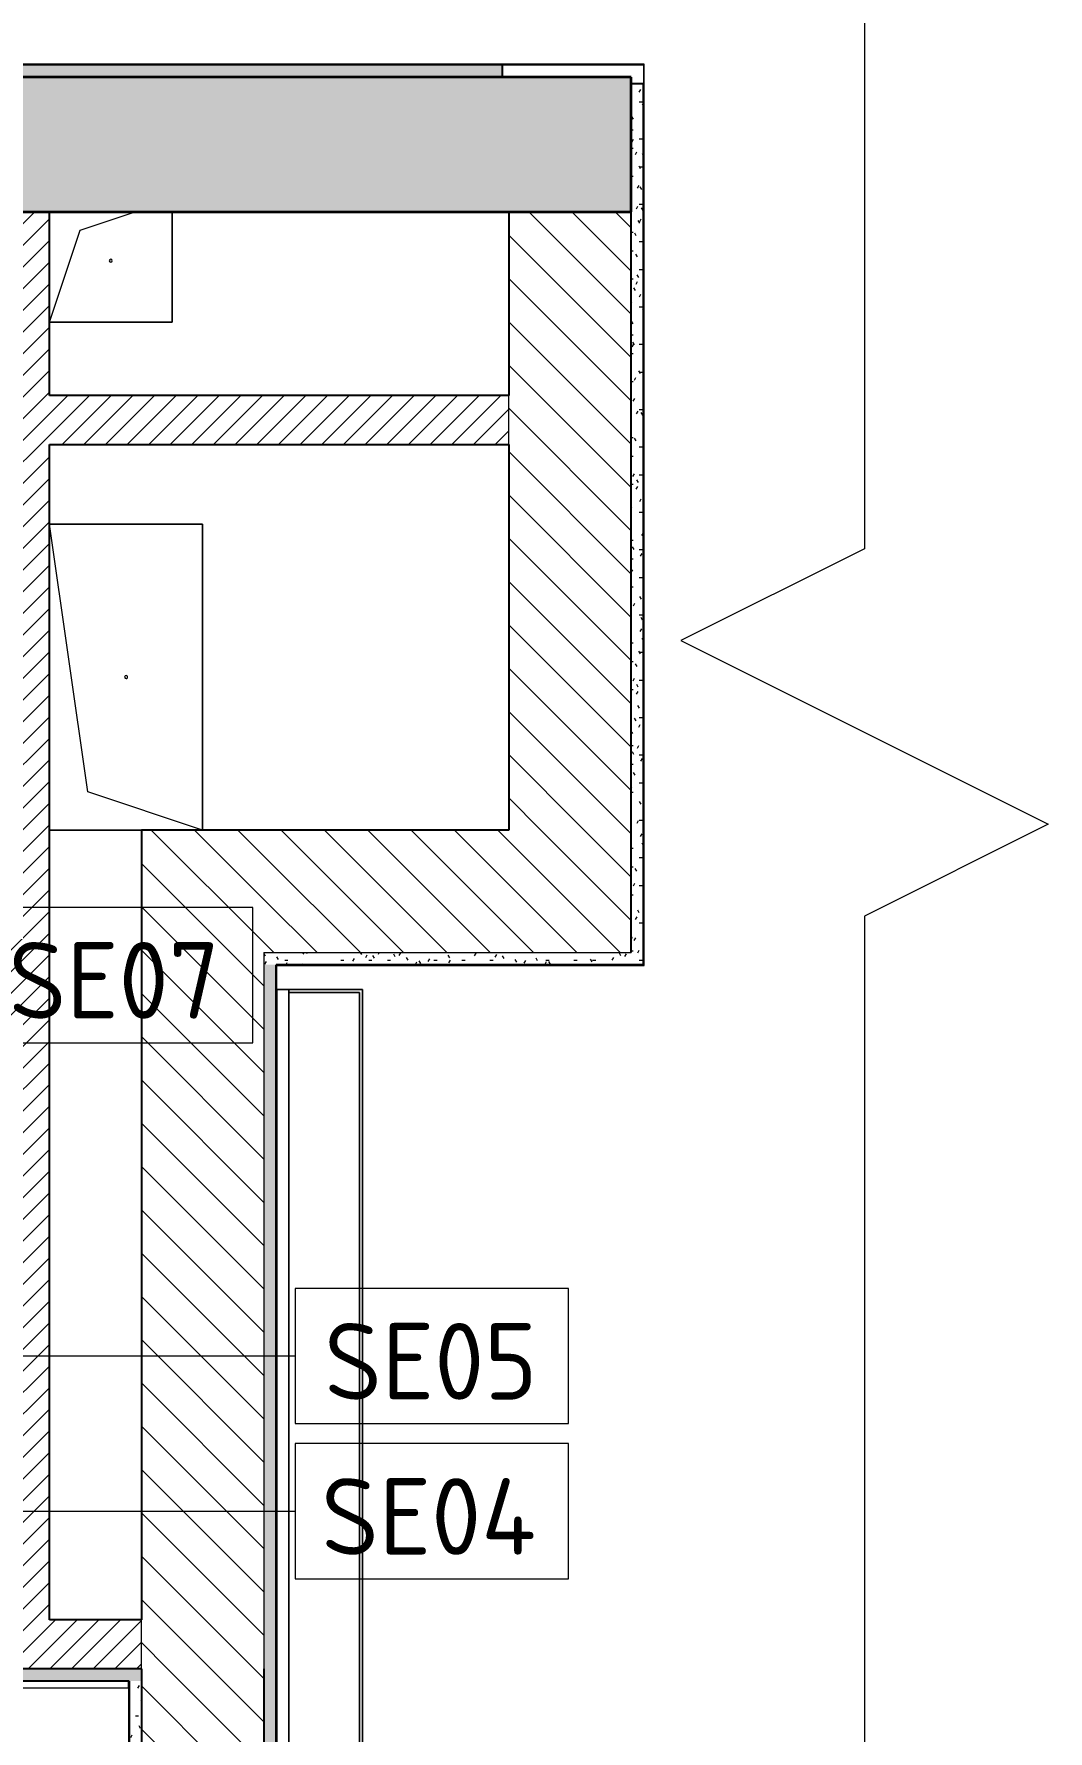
# Model space of a CAD drawing. Header units: millimetres. Extents: x 3991 to 282775, y -8553 to 29560.
# Drawn here: x 8734 to 10391, y 23048 to 25821 of the extents above; entities that cross this region are included whole.
import ezdxf

# ---------------------------------------------------------------- set-up
doc = ezdxf.new("R2010")
doc.units = ezdxf.units.MM
for name, color, linetype, lineweight in [('A-DETL-GENF', 7, 'Continuous', 9), ('A-GENM', 7, 'Continuous', 9), ('A-WALL', 7, 'Continuous', 9), ('I-FURN', 7, 'Continuous', 9), ('I-WALL', 7, 'Continuous', 9), ('P-SANR-FIXT-IDEN', 7, 'Continuous', 9)]:
    doc.layers.add(name, color=color, linetype=linetype, lineweight=lineweight)
for name, color, linetype, lineweight, true_color in [('A-WALL-1', 7, 'Continuous', 25, 0x3c3c3c), ('A-WALL-2', 7, 'Continuous', 35, 0x3c3c3c), ('A-WALL-FNSH-1', 7, 'Continuous', 15, 0x3c3c3c)]:
    doc.layers.add(name, color=color, linetype=linetype, lineweight=lineweight, true_color=true_color)
doc.styles.add('GOST Common_1', font='GOST_Common.ttf', dxfattribs={"height": 125})
pattern_1 = [(45, (0, 0), (-17.67767, 17.67767), [])]
pattern_2 = [(135, (0, 0), (-35.35534, -35.35534), [])]
pattern_3 = [(0, (0, 0), (60.96, 15.24), [5.029, -40.691, 5.029, -40.691, -243.84]), (0, (0, 0), (60.96, 15.24), [-91.44, 5.029, -86.411, 5.029, -40.691, -106.68]), (0, (0, 0), (60.96, 15.24), [-228.6, 5.029, -25.451, 5.029, -71.171]), (120, (22.86, 7.62), (-43.678227, 45.172909), [5.029, -40.691, 5.029, -40.691, -243.84]), (120, (22.86, 7.62), (-43.678227, 45.172909), [-91.44, 5.029, -86.411, 5.029, -40.691, -106.68]), (120, (22.86, 7.62), (-43.678227, 45.172909), [-228.6, 5.029, -25.451, 5.029, -71.171]), (240, (30.48, 38.1), (-17.281773, -60.412909), [5.029, -40.691, 5.029, -40.691, -243.84]), (240, (30.48, 38.1), (-17.281773, -60.412909), [-91.44, 5.029, -86.411, 5.029, -40.691, -106.68]), (240, (30.48, 38.1), (-17.281773, -60.412909), [-228.6, 5.029, -25.451, 5.029, -71.171])]

# ---------------------------------------------------------------- blocks, each defined once
blk = doc.blocks.new('GM_Отверстие прямоугольное _в плите_ - Отверстие-21608348-Фрагмент 1_1')
at = {"layer": 'A-GENM'}
for p, q in [((-250, -25), (-250, 125)), ((-250, 125), (-250, -25)), ((-187.5, 62.5), (250, 125)), ((250, 125), (250, -125)), ((250, -125), (250, 125)), ((-250, -125), (-187.5, 62.5)), ((250, -125), (-250, -125)), ((-250, -125), (250, -125))]:
    blk.add_line(p, q, dxfattribs=at)
for start, end in [(360, 180), (180, 360)]:
    blk.add_arc((0, 0), 2.5, start, end, dxfattribs=at)
blk = doc.blocks.new('GM_Отверстие прямоугольное _в плите_ - Отверстие-21604341-Фрагмент 1_1')
at = {"layer": 'A-GENM'}
for p, q in [((-50, 50), (40, 80)), ((100, 80), (100, -100)), ((100, -100), (100, 80)), ((-100, -100), (-50, 50)), ((100, -100), (-100, -100)), ((-100, -100), (100, -100))]:
    blk.add_line(p, q, dxfattribs=at)
for start, end in [(360, 180), (180, 360)]:
    blk.add_arc((0, 0), 2.5, start, end, dxfattribs=at)
blk = doc.blocks.new('Бизиборд лего 2 - бизиборд 1_21б-32005728-Фрагмент 1_1')
at = {"layer": 'I-FURN'}
for p, q in [((1000, 140), (-1000, 140)), ((-1000, 140), (-1000, 20)), ((-1000, 20), (-1000, 140)), ((-1000, 140), (1000, 140)), ((1000, 140), (-1000, 140)), ((-1000, 140), (-1000, 20)), ((-1000, 20), (-1000, 140)), ((-1000, 140), (1000, 140)), ((1000, 20), (1000, 140)), ((1000, 140), (1000, 20)), ((1000, 20), (1000, 140)), ((1000, 140), (1000, 20)), ((-995, 20), (-995, 135)), ((-995, 135), (995, 135)), ((995, 135), (-995, 135)), ((-995, 135), (-995, 20)), ((995, 135), (995, 20)), ((995, 20), (995, 135)), ((-1000, 20), (-995, 20)), ((-995, 20), (-1000, 20)), ((-1000, 20), (-995, 20)), ((-995, 20), (-1000, 20)), ((1000, 20), (-1000, 20)), ((-1000, 20), (-1000, 0)), ((-1000, 0), (-1000, 20)), ((-1000, 20), (995, 20)), ((-1000, 0), (1000, 0)), ((1000, 0), (-1000, 0)), ((-995, 20), (995, 20)), ((995, 20), (-995, 20)), ((995, 20), (1000, 20)), ((1000, 20), (995, 20)), ((995, 20), (1000, 20)), ((1000, 20), (995, 20)), ((995, 20), (1000, 20)), ((1000, 0), (1000, 20)), ((1000, 20), (1000, 0))]:
    blk.add_line(p, q, dxfattribs=at)
blk = doc.blocks.new('DET_L_Линия разрыва - М100-30581332-Фрагмент 1_1')
at = {"layer": 'A-DETL-GENF'}
for p, q in [((2700, -300), (3000, 300)), ((3000, 300), (3150, 0)), ((0, 0), (2550, 0)), ((2550, 0), (2700, -300)), ((3150, 0), (5700, 0))]:
    blk.add_line(p, q, dxfattribs=at)
blk = doc.blocks.new('М_сантехническая_рамка1 - В рамке-30590747-Фрагмент 1_1')
at = {"layer": 'P-SANR-FIXT-IDEN'}
for p, q in [((4.293, 2.24), (-4.639, 2.24)), ((-4.639, 2.24), (-4.639, -2.178)), ((4.293, -2.178), (4.293, 2.24)), ((-4.639, -2.178), (4.293, -2.178))]:
    blk.add_line(p, q, dxfattribs=at)

msp = doc.modelspace()

# ---------------------------------------------------------------- hatches: boundary and pattern name
at = {"layer": 'I-WALL'}
h = msp.add_hatch(dxfattribs=at)
h.set_pattern_fill('FP_13', color=256, style=0, pattern_type=2)
h.set_pattern_definition(pattern_3)
h.paths.add_polyline_path([(9500, 25750), (9500, 25770), (5714.7, 25770), (5714.7, 25750), (9204, 25750)])
h = msp.add_hatch(dxfattribs=at)
h.set_pattern_fill('FP_4', color=256, style=0, pattern_type=2)
h.set_pattern_definition([(45, (0, 0), (-28.51196, 28.51196), []), (45, (28.51, 0), (-28.51196, 28.51196), [50.403, -10.081, 1.676, -8.404])])
h.paths.add_polyline_path([(9510, 25530), (9710, 25530), (9710, 25750), (5714.7, 25750), (5714.7, 25530), (9204, 25530)])
h = msp.add_hatch(dxfattribs=at)
h.set_pattern_fill('FP_13', color=256, style=0, pattern_type=2)
h.set_pattern_definition(pattern_3)
h.paths.add_polyline_path([(9730, 24320), (9730, 25739), (9710, 25739), (9710, 24320)])
h = msp.add_hatch(dxfattribs=at)
h.set_pattern_fill('FP_1', color=256, style=0, pattern_type=2)
h.set_pattern_definition(pattern_1)
h.paths.add_polyline_path([(8760, 23230), (8760, 25530), (8680, 25530), (8680, 23230)])
h = msp.add_hatch(dxfattribs=at)
h.set_pattern_fill('FP_12', color=256, style=0, pattern_type=2)
h.set_pattern_definition(pattern_2)
h.paths.add_polyline_path([(9710, 24520), (9710, 25530), (9510, 25530), (9510, 24520)])
h = msp.add_hatch(dxfattribs=at)
h.set_pattern_fill('FP_1', color=256, style=0, pattern_type=2)
h.set_pattern_definition(pattern_1)
h.paths.add_polyline_path([(9510, 25150), (9510, 25230), (8760, 25230), (8760, 25150), (9204, 25150)])
h = msp.add_hatch(dxfattribs=at)
h.set_pattern_fill('FP_12', color=256, style=0, pattern_type=2)
h.set_pattern_definition(pattern_2)
h.paths.add_polyline_path([(8910, 23150), (9110, 23150), (9110, 24520), (8910, 24520), (8910, 23230)])
h = msp.add_hatch(dxfattribs=at)
h.set_pattern_fill('FP_12', color=256, style=0, pattern_type=2)
h.set_pattern_definition(pattern_2)
h.paths.add_polyline_path([(9110, 24320), (9710, 24320), (9710, 24520), (9110, 24520)])
h = msp.add_hatch(dxfattribs=at)
h.set_pattern_fill('FP_13', color=256, style=0, pattern_type=2)
h.set_pattern_definition(pattern_3)
h.paths.add_polyline_path([(9130, 24300), (9730, 24300), (9730, 24320), (9110, 24320), (9110, 24300)])
h = msp.add_hatch(dxfattribs=at)
h.set_pattern_fill('FP_13', color=256, style=0, pattern_type=2)
h.set_pattern_definition(pattern_3)
h.paths.add_polyline_path([(9110, 22200), (9130, 22200), (9130, 24300), (9110, 24300), (9110, 23022.4)])
h = msp.add_hatch(dxfattribs=at)
h.set_pattern_fill('FP_1', color=256, style=0, pattern_type=2)
h.set_pattern_definition(pattern_1)
h.paths.add_polyline_path([(8910, 23150), (8910, 23230), (8005, 23230), (8005, 23150), (8870, 23150)])
h.paths.add_polyline_path([(7025, 23150), (7055, 23150), (7055, 23230), (6380, 23230), (6380, 23150), (6532.2, 23150)])
h = msp.add_hatch(dxfattribs=at)
h.set_pattern_fill('FP_13', color=256, style=0, pattern_type=2)
h.set_pattern_definition(pattern_3)
h.paths.add_polyline_path([(8910, 23130), (8910, 23150), (8080, 23150), (8080, 23130), (8890, 23130)])
h.paths.add_polyline_path([(6980, 23130), (6980, 23150), (6300, 23150), (6300, 23130), (6532.2, 23130)])
h = msp.add_hatch(dxfattribs=at)
h.set_pattern_fill('FP_12', color=256, style=0, pattern_type=2)
h.set_pattern_definition(pattern_2)
h.paths.add_polyline_path([(9110, 21829.5), (9110, 23150), (8910, 23150), (8910, 21829.5)])
h = msp.add_hatch(dxfattribs=at)
h.set_pattern_fill('FP_13', color=256, style=0, pattern_type=2)
h.set_pattern_definition(pattern_3)
h.paths.add_polyline_path([(8890, 21829.5), (8910, 21829.5), (8910, 23130), (8890, 23130), (8890, 23022.4)])

# ---------------------------------------------------------------- linework, layer by layer
at = {"layer": 'A-WALL'}
for p, q in [((9510, 25150), (9510, 25230)), ((9110, 24320), (9710, 24320)), ((9110, 24320), (9110, 23150)), ((8910, 23150), (8910, 23230)), ((8889, 23119), (8889, 23130))]:
    msp.add_line(p, q, dxfattribs=at)
at = {"layer": 'A-WALL-1'}
for p, q in [((9500, 25770), (5714.7, 25770)), ((9500, 25750), (9500, 25770)), ((9730, 25739), (9710, 25739)), ((9730, 24300), (9730, 25739)), ((8760, 25230), (8760, 25530)), ((9510, 25530), (9510, 25230)), ((9710, 24320), (9710, 25530)), ((9510, 25230), (8760, 25230)), ((8760, 23230), (8760, 25150)), ((8760, 25150), (9510, 25150)), ((9510, 25150), (9510, 24520)), ((8910, 24520), (8910, 23230)), ((9510, 24520), (8910, 24520)), ((9130, 22220), (9130, 24300)), ((9730, 24300), (9130, 24300)), ((8910, 23230), (8760, 23230)), ((8910, 23150), (8005, 23150)), ((8910, 23150), (8910, 21829.5)), ((9110, 23150), (9110, 21829.5)), ((8890, 23130), (8080, 23130)), ((8890, 23130), (8890, 21829.5))]:
    msp.add_line(p, q, dxfattribs=at)
at = {"layer": 'A-WALL-2'}
for p, q in [((9710, 25750), (5714.7, 25750)), ((9710, 25530), (9710, 25750)), ((5714.7, 25530), (9710, 25530))]:
    msp.add_line(p, q, dxfattribs=at)
at = {"layer": 'A-WALL-FNSH-1'}
for p, q in [((9731, 25771), (5714.7, 25771)), ((9500, 25770), (9730, 25770)), ((9730, 25770), (9730, 25739)), ((9731, 24299), (9731, 25771)), ((9130, 24299), (9731, 24299)), ((9131, 22220), (9131, 24300)), ((8005, 23119), (8889, 23119)), ((8889, 23119), (8889, 21829.5))]:
    msp.add_line(p, q, dxfattribs=at)
at = {"layer": 'P-SANR-FIXT-IDEN'}
for p, q in [((8608.3, 23661), (9160.9, 23661)), ((8649.2, 23407.5), (9160.9, 23407.5))]:
    msp.add_line(p, q, dxfattribs=at)

# ---------------------------------------------------------------- block references
at = {"layer": 'A-DETL-GENF', "rotation": 270.0000000000001}
msp.add_blockref('DET_L_Линия разрыва - М100-30581332-Фрагмент 1_1', (10090.8, 27529.5), dxfattribs=at)
at = {"layer": 'A-GENM'}
msp.add_blockref('GM_Отверстие прямоугольное _в плите_ - Отверстие-21604341-Фрагмент 1_1', (8860, 25450), dxfattribs=at)
at = {"layer": 'A-GENM', "rotation": 89.99999999999984}
msp.add_blockref('GM_Отверстие прямоугольное _в плите_ - Отверстие-21608348-Фрагмент 1_1', (8885, 24770), dxfattribs=at)
at = {"layer": 'I-FURN', "rotation": 270.0000000000001}
msp.add_blockref('Бизиборд лего 2 - бизиборд 1_21б-32005728-Фрагмент 1_1', (9131, 23259.5), dxfattribs=at)
at = {"layer": 'P-SANR-FIXT-IDEN', "xscale": 49.99999999999998, "yscale": 49.99999999999998, "zscale": 49.99999999999998}
for p in [(8877.5, 24281.6), (9392.9, 23659.4), (9392.9, 23405.9)]:
    msp.add_blockref('М_сантехническая_рамка1 - В рамке-30590747-Фрагмент 1_1', p, dxfattribs=at)

# ---------------------------------------------------------------- texts
at = {"layer": 'P-SANR-FIXT-IDEN', "char_height": 125, "attachment_point": 1, "style": 'GOST Common_1'}
for s, insert, width in [('SE07', (8693.2, 24337.1), 444.937), ('SE05', (9208.6, 23714.8), 444.937), ('SE04', (9203.6, 23461.3), 456.962)]:
    msp.add_mtext(s, dxfattribs=dict(at, insert=insert, width=width))

doc.saveas('drawing.dxf')
